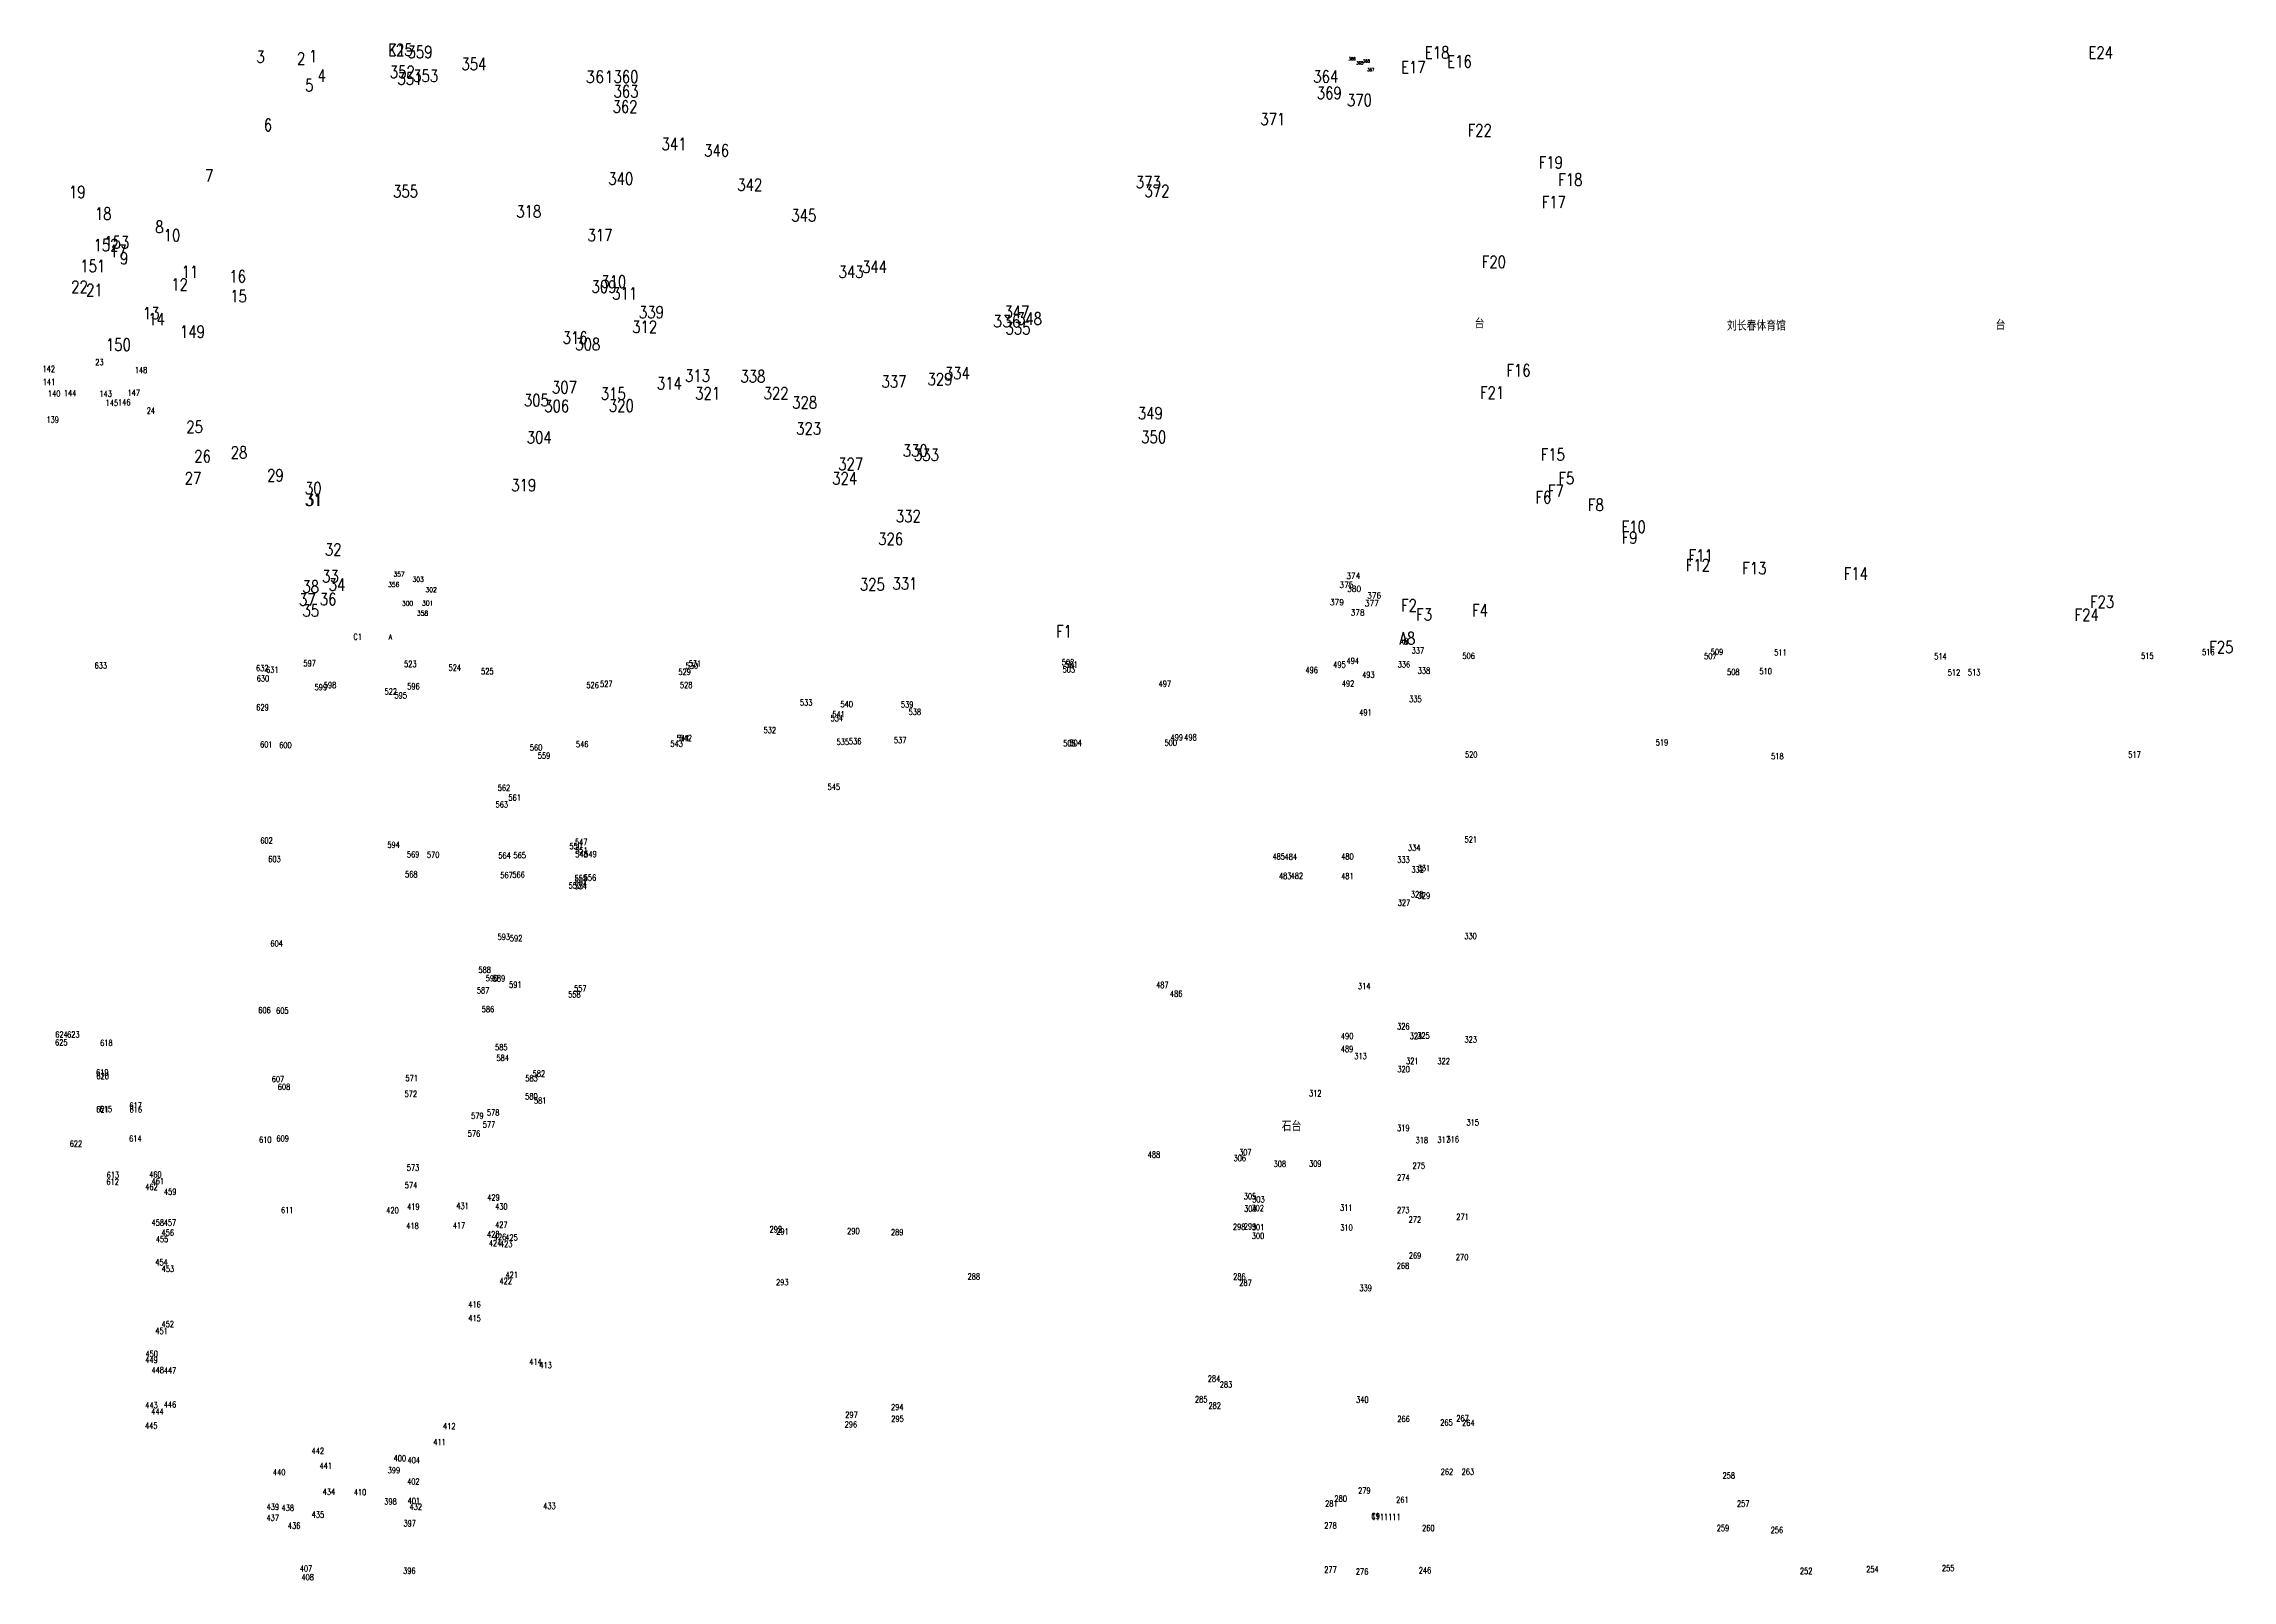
# Model space of a CAD drawing. Extents: x -992 to 2561, y -723 to 1492.
# Drawn here: x 293.8 to 654.4, y -443.5 to -190.5 of the extents above; entities that cross this region are included whole.
import ezdxf
from ezdxf.enums import TextEntityAlignment as Align

# ---------------------------------------------------------------- set-up
doc = ezdxf.new("R2010")
doc.units = 0
doc.header["$LTSCALE"] = 0.5
doc.linetypes.add('X6', pattern=[2, 1, -1])
for name, color, linetype in [('DLDW', 11, 'CONTINUOUS'), ('DLSS', 4, 'CONTINUOUS'), ('JMD', 6, 'CONTINUOUS'), ('ZDH', 1, 'CONTINUOUS'), ('ZJ', 7, 'CONTINUOUS')]:
    doc.layers.add(name, color=color, linetype=linetype)
doc.styles.add('HZ', font='rs.shx', dxfattribs={"width": 0.8, "bigfont": 'hztxt.shx'})

msp = doc.modelspace()

# ---------------------------------------------------------------- texts
at = {"layer": 'DLDW', "linetype": 'Continuous', "style": 'HZ', "width": 0.8}
for p in [(530.38, -236.42, 2.6), (616.23, -236.67, 2.6)]:
    msp.add_text('台', height=1.5, dxfattribs=at).set_placement(p, align=Align.MIDDLE)
at = {"layer": 'DLSS', "linetype": 'X6', "style": 'HZ', "width": 0.8}
msp.add_text('4', height=2, dxfattribs=at).set_placement((338.91, -196.71, 2.6))
at = {"layer": 'JMD', "linetype": 'Continuous', "style": 'HZ', "width": 0.8}
msp.add_text('F25', height=2, dxfattribs=at).set_placement((650.63, -290.85, 2.6))
msp.add_text('石台', height=1.5, dxfattribs=at).set_placement((499.41, -368.64, 3.12), align=Align.MIDDLE)
at = {"layer": 'ZDH', "linetype": 'Continuous', "style": 'HZ'}
for s, height, width, p in [('E25', 2, 0.8, (350.53, -192.47, 2.6)), ('K1', 2, 0.8, (350.55, -192.47, 2.6)), ('K1-', 2, 0.8, (350.55, -192.47, 2.6)), ('K1', 2, 0.8, (350.55, -192.47, 2.6)), ('K1-', 2, 0.8, (350.55, -192.47, 2.6)), ('K1', 2, 0.8, (350.55, -192.47, 2.6)), ('K1', 2, 0.8, (350.55, -192.47, 2.6)), ('359', 2, 0.8, (353.75, -192.82, 2.6)), ('E18', 2, 0.8, (521.37, -192.91, 2.6)), ('E24', 2, 0.8, (630.71, -192.91, 2.6)), ('3', 2, 0.8, (328.84, -193.61, 2.6)), ('3', 2, 0.8, (328.84, -193.61, 2.6)), ('3', 2, 0.8, (328.84, -193.61, 2.6)), ('2', 2, 0.8, (335.52, -193.89, 2.6)), ('2', 2, 0.8, (335.52, -193.89, 2.6)), ('2', 2, 0.8, (335.52, -193.89, 2.6)), ('1', 2, 0.8, (337.48, -193.52, 2.6)), ('1', 2, 0.8, (337.48, -193.52, 2.6)), ('1', 2, 0.8, (337.48, -193.52, 2.6)), ('4', 2, 0.8, (338.91, -196.71, 2.6)), ('4', 2, 0.8, (338.91, -196.71, 2.6)), ('352', 2, 0.8, (350.82, -196.11, 2.6)), ('354', 2, 0.8, (362.62, -194.8, 2.6)), ('366', 0.5, 0.9, (508.8, -193.19, 2.6)), ('365', 0.5, 0.9, (510.08, -193.87, 2.6)), ('368', 0.5, 0.9, (511.14, -193.56, 2.6)), ('367', 0.5, 0.9, (511.87, -194.98, 2.6)), ('E17', 2, 0.8, (517.46, -195.33, 2.6)), ('E16', 2, 0.8, (525.05, -194.37, 2.6)), ('5', 2, 0.8, (336.86, -198.3, 2.6)), ('5', 2, 0.8, (336.86, -198.3, 2.6)), ('5', 2, 0.8, (336.86, -198.3, 2.6)), ('351', 2, 0.8, (352.07, -197.2, 2.6)), ('353', 2, 0.8, (354.68, -196.75, 2.6)), ('361', 2, 0.9, (383.09, -196.9, 2.6)), ('360', 2, 0.8, (387.68, -196.89, 2.6)), ('363', 2, 0.8, (387.69, -199.3, 2.6)), ('364', 2, 0.8, (502.99, -196.86, 2.6)), ('369', 2, 0.8, (503.56, -199.58, 2.6)), ('362', 2, 0.8, (387.53, -201.83, 2.6)), ('371', 2, 0.8, (494.26, -203.88, 2.6)), ('370', 2, 0.8, (508.53, -200.75, 2.6)), ('6', 2, 0.8, (330.05, -204.84, 2.6)), ('6', 2, 0.8, (330.05, -204.84, 2.6)), ('6', 2, 0.8, (330.05, -204.84, 2.6)), ('F22', 2, 0.8, (528.43, -205.71, 2.6)), ('341', 2, 0.8, (395.6, -207.98, 2.6)), ('346', 2, 0.8, (402.61, -209.04, 2.6)), ('F19', 2, 0.8, (540.15, -211.02, 2.6)), ('7', 2, 0.8, (320.37, -213.19, 2.6)), ('7', 2, 0.8, (320.37, -213.19, 2.6)), ('7', 2, 0.8, (320.37, -213.19, 2.6)), ('340', 2, 0.8, (386.82, -213.69, 2.6)), ('342', 2, 0.8, (408.08, -214.69, 2.6)), ('373', 2, 0.8, (473.74, -214.25, 2.6)), ('F18', 2, 0.8, (543.36, -213.84, 2.6)), ('19', 2, 0.8, (297.95, -215.89, 2.6)), ('19', 2, 0.8, (297.95, -215.89, 2.6)), ('19', 2, 0.8, (297.95, -215.89, 2.6)), ('355', 2, 0.8, (351.35, -215.76, 2.6)), ('372', 2, 0.8, (475.17, -215.71, 2.6)), ('F17', 2, 0.8, (540.63, -217.56, 2.6)), ('18', 2, 0.8, (302.22, -219.45, 2.6)), ('18', 2, 0.8, (302.22, -219.45, 2.6)), ('18', 2, 0.8, (302.22, -219.45, 2.6)), ('8', 2, 0.8, (312.18, -221.63, 2.6)), ('8', 2, 0.8, (312.18, -221.63, 2.6)), ('8', 2, 0.8, (312.18, -221.63, 2.6)), ('318', 2, 0.8, (371.66, -219.08, 2.6)), ('345', 2, 0.8, (416.98, -219.73, 2.6)), ('152', 2, 0.8, (302.01, -224.63, 2.6)), ('152', 2, 0.8, (302.01, -224.63, 2.6)), ('152', 2, 0.8, (302.01, -224.63, 2.6)), ('153', 2, 0.8, (303.77, -224.18, 2.6)), ('153', 2, 0.8, (303.77, -224.18, 2.6)), ('153', 2, 0.8, (303.77, -224.18, 2.6)), ('10', 2, 0.8, (313.56, -223, 2.6)), ('10', 2, 0.8, (313.56, -223, 2.6)), ('10', 2, 0.8, (313.56, -223, 2.6)), ('317', 2, 0.8, (383.39, -223, 2.6)), ('151', 2, 0.8, (299.82, -228.07, 2.6)), ('151', 2, 0.8, (299.82, -228.07, 2.6)), ('151', 2, 0.8, (299.82, -228.07, 2.6)), ('17', 2, 0.8, (304.67, -225.59, 2.6)), ('17', 2, 0.8, (304.67, -225.59, 2.6)), ('17', 2, 0.8, (304.67, -225.59, 2.6)), ('9', 2, 0.8, (306.34, -226.79, 2.6)), ('9', 2, 0.8, (306.34, -226.79, 2.6)), ('9', 2, 0.8, (306.34, -226.79, 2.6)), ('11', 2, 0.8, (316.5, -229.03, 2.6)), ('11', 2, 0.8, (316.5, -229.03, 2.6)), ('11', 2, 0.8, (316.5, -229.03, 2.6)), ('343', 2, 0.8, (424.77, -229.04, 2.6)), ('344', 2, 0.8, (428.64, -228.21, 2.6)), ('F20', 2, 0.8, (530.76, -227.39, 2.6)), ('22', 2, 0.8, (298.31, -231.51, 2.6)), ('22', 2, 0.8, (298.31, -231.51, 2.6)), ('22', 2, 0.8, (298.31, -231.51, 2.6)), ('21', 2, 0.8, (300.77, -232.03, 2.6)), ('21', 2, 0.8, (300.77, -232.03, 2.6)), ('21', 2, 0.8, (300.77, -232.03, 2.6)), ('12', 2, 0.8, (314.81, -231.12, 2.6)), ('12', 2, 0.8, (314.81, -231.12, 2.6)), ('12', 2, 0.8, (314.81, -231.12, 2.6)), ('16', 2, 0.8, (324.38, -229.78, 2.6)), ('16', 2, 0.8, (324.38, -229.78, 2.6)), ('16', 2, 0.8, (324.38, -229.78, 2.6)), ('309', 2, 0.8, (384.05, -231.48, 2.6)), ('310', 2, 0.8, (385.66, -230.64, 2.6)), ('311', 2, 0.8, (387.47, -232.59, 2.6)), ('13', 2, 0.8, (310.12, -235.85, 2.6)), ('13', 2, 0.8, (310.12, -235.85, 2.6)), ('13', 2, 0.8, (310.12, -235.85, 2.6)), ('15', 2, 0.8, (324.53, -233.05, 2.6)), ('15', 2, 0.8, (324.53, -233.05, 2.6)), ('15', 2, 0.8, (324.53, -233.05, 2.6)), ('339', 2, 0.8, (391.88, -235.68, 2.6)), ('347', 2, 0.8, (452.08, -235.65, 2.6)), ('14', 2, 0.8, (311.02, -236.83, 2.6)), ('14', 2, 0.8, (311.02, -236.83, 2.6)), ('14', 2, 0.8, (311.02, -236.83, 2.6)), ('149', 2, 0.8, (316.24, -238.89, 2.6)), ('149', 2, 0.8, (316.24, -238.89, 2.6)), ('149', 2, 0.8, (316.24, -238.89, 2.6)), ('316', 2, 0.8, (379.3, -239.88, 2.6)), ('312', 2, 0.8, (390.75, -238.1, 2.6)), ('336', 2, 0.9, (450.18, -237.15, 2.6)), ('335', 2, 0.8, (452.28, -238.33, 2.6)), ('348', 2, 0.8, (454.16, -236.74, 2.6)), ('150', 2, 0.8, (304.04, -241.03, 2.6)), ('150', 2, 0.8, (304.04, -241.03, 2.6)), ('150', 2, 0.8, (304.04, -241.03, 2.6)), ('308', 2, 0.8, (381.39, -240.95, 2.6)), ('142', 1, 0.8, (293.6, -244.53, 2.6)), ('23', 1, 0.8, (302.28, -243.42, 2.6)), ('148', 1, 0.8, (308.8, -244.71, 2.6)), ('313', 2, 0.8, (399.47, -246.14, 2.6)), ('338', 2, 0.8, (408.59, -246.24, 2.6)), ('337', 2, 0.8, (431.84, -247.1, 2.6)), ('329', 2, 0.8, (439.41, -246.71, 2.6)), ('334', 2, 0.8, (442.28, -245.73, 2.6)), ('F16', 2, 0.8, (534.82, -245.26, 2.6)), ('141', 1, 0.8, (293.63, -246.67, 2.6)), ('140', 1, 0.8, (294.48, -248.58, 2.6)), ('144', 1, 0.8, (297.11, -248.51, 2.6)), ('143', 1, 0.8, (302.97, -248.61, 2.6)), ('147', 1, 0.8, (307.6, -248.47, 2.6)), ('305', 2, 0.8, (372.92, -250.18, 2.6)), ('307', 2, 0.8, (377.54, -248.05, 2.6)), ('315', 2, 0.8, (385.58, -249.1, 2.6)), ('314', 2, 0.8, (394.83, -247.39, 2.6)), ('321', 2, 0.8, (401.14, -249.04, 2.6)), ('322', 2, 0.8, (412.42, -249.02, 2.6)), ('328', 2, 0.8, (417.12, -250.54, 2.6)), ('F21', 2, 0.8, (530.47, -248.92, 2.6)), ('139', 1, 0.8, (294.24, -252.88, 2.6)), ('145', 1, 0.8, (304, -250.1, 2.6)), ('146', 1, 0.8, (306.04, -250.02, 2.6)), ('24', 1, 0.8, (310.77, -251.4, 2.6)), ('306', 2, 0.8, (376.27, -251.14, 2.6)), ('320', 2, 0.8, (386.92, -251.06, 2.6)), ('349', 2, 0.8, (474.07, -252.32, 2.6)), ('25', 2, 0.8, (317.29, -254.56, 2.6)), ('25', 2, 0.8, (317.29, -254.56, 2.6)), ('304', 2, 0.8, (373.38, -256.3, 2.6)), ('323', 2, 0.8, (417.77, -254.84, 2.6)), ('350', 2, 0.8, (474.63, -256.23, 2.6)), ('26', 2, 0.8, (318.6, -259.4, 2.6)), ('26', 2, 0.8, (318.6, -259.4, 2.6)), ('26', 2, 0.8, (318.6, -259.4, 2.6)), ('28', 2, 0.8, (324.6, -258.78, 2.6)), ('28', 2, 0.8, (324.6, -258.78, 2.6)), ('28', 2, 0.8, (324.6, -258.78, 2.6)), ('327', 2, 0.8, (424.7, -260.68, 2.6)), ('330', 2, 0.8, (435.33, -258.47, 2.6)), ('333', 2, 0.8, (437.19, -259.18, 2.6)), ('F15', 2, 0.8, (540.48, -259.12, 2.6)), ('27', 2, 0.8, (317.02, -263.02, 2.6)), ('27', 2, 0.8, (317.02, -263.02, 2.6)), ('27', 2, 0.8, (317.02, -263.02, 2.6)), ('29', 2, 0.8, (330.6, -262.55, 2.6)), ('29', 2, 0.8, (330.6, -262.55, 2.6)), ('29', 2, 0.8, (330.6, -262.55, 2.6)), ('30', 2, 0.8, (336.84, -264.67, 2.6)), ('30', 2, 0.8, (336.84, -264.67, 2.6)), ('30', 2, 0.8, (336.84, -264.67, 2.6)), ('319', 2, 0.8, (370.84, -264.18, 2.6)), ('324', 2, 0.8, (423.72, -263.05, 2.6)), ('F7', 2, 0.8, (541.65, -265.11, 2.6)), ('F5', 2, 0.8, (543.39, -263.01, 2.6)), ('31', 2, 0.8, (336.83, -266.59, 2.6)), ('31', 2, 0.8, (336.97, -266.57, 2.6)), ('31', 2, 0.8, (336.97, -266.57, 2.6)), ('F6', 2, 0.8, (539.6, -266.16, 2.6)), ('F8', 2, 0.8, (548.25, -267.42, 2.6)), ('332', 2, 0.8, (434.21, -269.26, 2.6)), ('F10', 2, 0.8, (553.79, -271.03, 2.6)), ('32', 2, 0.8, (340.13, -274.77, 2.6)), ('32', 2, 0.8, (340.13, -274.77, 2.6)), ('32', 2, 0.8, (340.13, -274.77, 2.6)), ('326', 2, 0.8, (431.3, -273.02, 2.6)), ('F9', 2, 0.8, (553.81, -272.79, 2.6)), ('F11', 2, 0.8, (564.83, -275.75, 2.6)), ('33', 2, 0.8, (339.66, -279.18, 2.6)), ('33', 2, 0.8, (339.66, -279.18, 2.6)), ('33', 2, 0.8, (339.66, -279.18, 2.6)), ('357', 0.8, 0.9, (351.42, -278.22, 2.6)), ('374', 1, 0.9, (508.43, -278.62, 2.6)), ('F12', 2, 0.8, (564.37, -277.34, 2.6)), ('F13', 2, 0.8, (573.68, -277.85, 2.6)), ('F14', 2, 0.8, (590.4, -278.74, 2.6)), ('37', 2, 0.8, (335.85, -283.02, 2.6)), ('37', 2, 0.8, (335.85, -283.02, 2.6)), ('37', 2, 0.8, (335.85, -283.02, 2.6)), ('38', 2, 0.8, (336.42, -280.89, 2.6)), ('38', 2, 0.8, (336.42, -280.89, 2.6)), ('38', 2, 0.8, (336.42, -280.89, 2.6)), ('36', 2, 0.8, (339.28, -282.95, 2.6)), ('36', 2, 0.8, (339.28, -282.95, 2.6)), ('36', 2, 0.8, (339.28, -282.95, 2.6)), ('34', 2, 0.8, (340.74, -280.56, 2.6)), ('34', 2, 0.8, (340.74, -280.56, 2.6)), ('34', 2, 0.8, (340.74, -280.56, 2.6)), ('356', 0.8, 0.9, (350.55, -279.93, 2.6)), ('303', 0.8, 0.9, (354.57, -279.08, 2.6)), ('302', 0.8, 0.9, (356.71, -280.8, 2.6)), ('325', 2, 0.8, (428.28, -280.51, 2.6)), ('331', 2, 0.8, (433.63, -280.37, 2.6)), ('375', 1, 0.9, (507.28, -280.09, 2.6)), ('380', 1, 0.9, (508.56, -280.74, 2.6)), ('376', 1, 0.9, (511.85, -281.83, 2.6)), ('35', 2, 0.8, (336.41, -284.82, 2.6)), ('35', 2, 0.8, (336.41, -284.82, 2.6)), ('35', 2, 0.8, (336.41, -284.82, 2.6)), ('300', 0.8, 0.9, (352.82, -283.05, 2.6)), ('358', 0.8, 0.9, (355.29, -284.66, 2.6)), ('301', 0.8, 0.9, (356.14, -283, 2.6)), ('379', 1, 0.9, (505.73, -282.95, 2.6)), ('378', 1, 0.9, (509.14, -284.64, 2.6)), ('377', 1, 0.9, (511.46, -283.12, 2.6)), ('F2', 2, 0.8, (517.46, -283.96, 2.6)), ('F3', 2, 0.8, (519.94, -285.46, 2.6)), ('F4', 2, 0.8, (529.17, -284.78, 2.6)), ('F24', 2, 0.8, (628.44, -285.53, 2.6)), ('F23', 2, 0.8, (630.98, -283.37, 2.6)), ('C1', 1, 0.8, (344.82, -288.63, 0.3)), ('C1', 1, 0.8, (344.82, -288.63, 0.3)), ('A', 0.8, 0.9, (350.63, -288.59, 2.6)), ('F1', 2, 0.8, (460.61, -288.25, 2.6)), ('A8', 1, 0.9, (517.18, -289.39, 2.6)), ('A8', 2, 0.8, (517.18, -289.39, 2.6)), ('597', 1, 0.8, (336.59, -293, 0.11)), ('597', 1, 0.8, (336.59, -293, 0.11)), ('531', 1, 0.8, (400.07, -293.02, 0.61)), ('531', 1, 0.8, (400.07, -293.02, 0.61)), ('502', 1, 0.8, (461.55, -292.81, 0.06)), ('502', 1, 0.8, (461.55, -292.81, 0.06)), ('494', 1, 0.8, (508.47, -292.6, 0.22)), ('494', 1, 0.8, (508.47, -292.6, 0.22)), ('337', 1, 0.8, (519.19, -290.9, 3.09)), ('506', 1, 0.8, (527.56, -291.78, 0.33)), ('506', 1, 0.8, (527.56, -291.78, 0.33)), ('507', 1, 0.8, (567.39, -291.82, 0.37)), ('507', 1, 0.8, (567.39, -291.82, 0.37)), ('509', 1, 0.8, (568.49, -291.13, 0.35)), ('509', 1, 0.8, (568.49, -291.13, 0.35)), ('511', 1, 0.8, (578.93, -291.21, 0.34)), ('511', 1, 0.8, (578.93, -291.21, 0.34)), ('514', 1, 0.8, (605.3, -291.86, 0.46)), ('514', 1, 0.8, (605.3, -291.86, 0.46)), ('515', 1, 0.8, (639.38, -291.78, 0.56)), ('515', 1, 0.8, (639.38, -291.78, 0.56)), ('516', 1, 0.8, (649.44, -291.16, 0.49)), ('516', 1, 0.8, (649.44, -291.16, 0.49)), ('633', 1, 0.8, (302.17, -293.37, 0.2)), ('633', 1, 0.8, (302.17, -293.37, 0.2)), ('632', 1, 0.8, (328.77, -293.79, 0.19)), ('632', 1, 0.8, (328.77, -293.79, 0.19)), ('630', 1, 0.8, (328.89, -295.5, 0.16)), ('630', 1, 0.8, (328.89, -295.5, 0.16)), ('631', 1, 0.8, (330.43, -294.08, 0.13)), ('631', 1, 0.8, (330.43, -294.08, 0.13)), ('598', 1, 0.8, (339.95, -296.59, 0.11)), ('598', 1, 0.8, (339.95, -296.59, 0.11)), ('523', 1, 0.8, (353.17, -293.12, 0.11)), ('523', 1, 0.8, (353.17, -293.12, 0.11)), ('524', 1, 0.8, (360.51, -293.73, 0.22)), ('524', 1, 0.8, (360.51, -293.73, 0.22)), ('525', 1, 0.8, (365.86, -294.32, 0.11)), ('525', 1, 0.8, (365.86, -294.32, 0.11)), ('526', 1, 0.8, (383.21, -296.6, 0.27)), ('526', 1, 0.8, (383.21, -296.6, 0.27)), ('527', 1, 0.8, (385.47, -296.41, 0.27)), ('527', 1, 0.8, (385.47, -296.41, 0.27)), ('529', 1, 0.8, (398.38, -294.42, 0.22)), ('529', 1, 0.8, (398.38, -294.42, 0.22)), ('528', 1, 0.8, (398.62, -296.59, 0.32)), ('528', 1, 0.8, (398.62, -296.59, 0.32)), ('530', 1, 0.8, (399.56, -293.43, 0.46)), ('530', 1, 0.8, (399.56, -293.43, 0.46)), ('503', 1, 0.8, (461.67, -294.04, 0.06)), ('503', 1, 0.8, (461.67, -294.04, 0.06)), ('501', 1, 0.8, (462.13, -293.23, 0.16)), ('501', 1, 0.8, (462.13, -293.23, 0.16)), ('497', 1, 0.8, (477.5, -296.37, 0.25)), ('497', 1, 0.8, (477.5, -296.37, 0.25)), ('496', 1, 0.8, (501.69, -294.11, 0.18)), ('496', 1, 0.8, (501.69, -294.11, 0.18)), ('495', 1, 0.8, (506.27, -293.23, 0.32)), ('495', 1, 0.8, (506.27, -293.23, 0.32)), ('492', 1, 0.8, (507.67, -296.34, 0.35)), ('492', 1, 0.8, (507.67, -296.34, 0.35)), ('493', 1, 0.8, (511.02, -294.89, 0.22)), ('493', 1, 0.8, (511.02, -294.89, 0.22)), ('336', 1, 0.8, (516.89, -293.19, 3.01)), ('338', 1, 0.8, (520.19, -294.22, 3.09)), ('508', 1, 0.8, (571.16, -294.43, 1.13)), ('508', 1, 0.8, (571.16, -294.43, 1.13)), ('510', 1, 0.8, (576.5, -294.31, 1.18)), ('510', 1, 0.8, (576.5, -294.31, 1.18)), ('512', 1, 0.8, (607.54, -294.52, 0.61)), ('512', 1, 0.8, (607.54, -294.52, 0.61)), ('513', 1, 0.8, (610.85, -294.49, 0.7)), ('513', 1, 0.8, (610.85, -294.49, 0.7)), ('629', 1, 0.8, (328.82, -300.26, 0.15)), ('629', 1, 0.8, (328.82, -300.26, 0.15)), ('599', 1, 0.8, (338.43, -296.95, 0.11)), ('599', 1, 0.8, (338.43, -296.95, 0.11)), ('522', 1, 0.8, (349.95, -297.66, 0.09)), ('522', 1, 0.8, (349.95, -297.66, 0.09)), ('595', 1, 0.8, (351.59, -298.29, 0.03)), ('595', 1, 0.8, (351.59, -298.29, 0.03)), ('596', 1, 0.8, (353.7, -296.8, 0.16)), ('596', 1, 0.8, (353.7, -296.8, 0.16)), ('533', 1, 0.8, (418.39, -299.47, 0.7)), ('533', 1, 0.8, (418.39, -299.47, 0.7)), ('540', 1, 0.8, (425.08, -299.74, 0.5)), ('540', 1, 0.8, (425.08, -299.74, 0.5)), ('539', 1, 0.8, (435.04, -299.79, 0.52)), ('539', 1, 0.8, (435.04, -299.79, 0.52)), ('335', 1, 0.8, (518.78, -298.89, 3.06)), ('534', 1, 0.8, (423.45, -302.06, 1.02)), ('534', 1, 0.8, (423.45, -302.06, 1.02)), ('541', 1, 0.8, (423.73, -301.4, 0.58)), ('541', 1, 0.8, (423.73, -301.4, 0.58)), ('538', 1, 0.8, (436.3, -301.01, 0.59)), ('538', 1, 0.8, (436.3, -301.01, 0.59)), ('491', 1, 0.8, (510.56, -301.09, 0.27)), ('491', 1, 0.8, (510.56, -301.09, 0.27)), ('601', 1, 0.8, (329.44, -306.37, 0.21)), ('601', 1, 0.8, (329.44, -306.37, 0.21)), ('600', 1, 0.8, (332.59, -306.48, 0.18)), ('600', 1, 0.8, (332.59, -306.48, 0.18)), ('560', 1, 0.8, (373.89, -306.88, 0.34)), ('560', 1, 0.8, (373.89, -306.88, 0.34)), ('546', 1, 0.8, (381.49, -306.34, 2.53)), ('546', 1, 0.8, (381.49, -306.34, 2.53)), ('543', 1, 0.8, (397.06, -306.26, 0.51)), ('543', 1, 0.8, (397.06, -306.26, 0.51)), ('544', 1, 0.8, (398.07, -305.35, -0.74)), ('544', 1, 0.8, (398.07, -305.35, -0.74)), ('542', 1, 0.8, (398.54, -305.32, -0.76)), ('542', 1, 0.8, (398.54, -305.32, -0.76)), ('532', 1, 0.8, (412.41, -304.01, 0.85)), ('532', 1, 0.8, (412.41, -304.01, 0.85)), ('535', 1, 0.8, (424.43, -305.95, 1.16)), ('535', 1, 0.8, (424.43, -305.95, 1.16)), ('536', 1, 0.8, (426.47, -305.85, 1.69)), ('536', 1, 0.8, (426.47, -305.85, 1.69)), ('537', 1, 0.8, (433.89, -305.65, 1.7)), ('537', 1, 0.8, (433.89, -305.65, 1.7)), ('505', 1, 0.8, (461.78, -306.18, 0.3)), ('505', 1, 0.8, (461.78, -306.18, 0.3)), ('504', 1, 0.8, (462.79, -306.13, 0.29)), ('504', 1, 0.8, (462.79, -306.13, 0.29)), ('500', 1, 0.8, (478.47, -306.1, 0.33)), ('500', 1, 0.8, (478.47, -306.1, 0.33)), ('499', 1, 0.8, (479.46, -305.21, 0.27)), ('499', 1, 0.8, (479.46, -305.21, 0.27)), ('498', 1, 0.8, (481.72, -305.2, 0.27)), ('498', 1, 0.8, (481.72, -305.2, 0.27)), ('519', 1, 0.8, (559.41, -306.05, -0.3)), ('519', 1, 0.8, (559.41, -306.05, -0.3)), ('559', 1, 0.8, (375.21, -308.21, 0.34)), ('559', 1, 0.8, (375.21, -308.21, 0.34)), ('520', 1, 0.8, (527.98, -308.04, 0.4)), ('520', 1, 0.8, (527.98, -308.04, 0.4)), ('518', 1, 0.8, (578.43, -308.31, 0.56)), ('518', 1, 0.8, (578.43, -308.31, 0.56)), ('517', 1, 0.8, (637.27, -308.06, 1.94)), ('517', 1, 0.8, (637.27, -308.06, 1.94)), ('562', 1, 0.8, (368.6, -313.51, 0.27)), ('562', 1, 0.8, (368.6, -313.51, 0.27)), ('545', 1, 0.8, (422.95, -313.36, 1.18)), ('545', 1, 0.8, (422.95, -313.36, 1.18)), ('563', 1, 0.8, (368.25, -316.26, -0.96)), ('563', 1, 0.8, (368.25, -316.26, -0.96)), ('561', 1, 0.8, (370.37, -315.13, 0.29)), ('561', 1, 0.8, (370.37, -315.13, 0.29)), ('602', 1, 0.8, (329.48, -322.2, 0.28)), ('602', 1, 0.8, (329.48, -322.2, 0.28)), ('603', 1, 0.8, (330.79, -325.25, 0.19)), ('603', 1, 0.8, (330.79, -325.25, 0.19)), ('594', 1, 0.8, (350.42, -322.92, 0.17)), ('594', 1, 0.8, (350.42, -322.92, 0.17)), ('569', 1, 0.8, (353.63, -324.49, 0.19)), ('569', 1, 0.8, (353.63, -324.49, 0.19)), ('570', 1, 0.8, (356.93, -324.54, 0.25)), ('570', 1, 0.8, (356.93, -324.54, 0.25)), ('564', 1, 0.8, (368.7, -324.67, 0.35)), ('564', 1, 0.8, (368.7, -324.67, 0.35)), ('565', 1, 0.8, (371.2, -324.61, 0.22)), ('565', 1, 0.8, (371.2, -324.61, 0.22)), ('550', 1, 0.8, (380.41, -323.13, 0.59)), ('550', 1, 0.8, (380.41, -323.13, 0.59)), ('547', 1, 0.8, (381.33, -322.44, 0.63)), ('547', 1, 0.8, (381.33, -322.44, 0.63)), ('551', 1, 0.8, (381.36, -323.82, 0.94)), ('551', 1, 0.8, (381.36, -323.82, 0.94)), ('548', 1, 0.8, (381.37, -324.46, 0.99)), ('548', 1, 0.8, (381.37, -324.46, 0.99)), ('549', 1, 0.8, (382.87, -324.44, 1.01)), ('549', 1, 0.8, (382.87, -324.44, 1.01)), ('485', 1, 0.8, (496.25, -324.83, 0.27)), ('485', 1, 0.8, (496.25, -324.83, 0.27)), ('484', 1, 0.8, (498.26, -324.87, 0.27)), ('484', 1, 0.8, (498.26, -324.87, 0.27)), ('480', 1, 0.8, (507.58, -324.83, 0.22)), ('480', 1, 0.8, (507.58, -324.83, 0.22)), ('333', 1, 0.8, (516.81, -325.35, 2.93)), ('334', 1, 0.8, (518.59, -323.38, 2.9)), ('521', 1, 0.8, (527.92, -322.02, -0.18)), ('521', 1, 0.8, (527.92, -322.02, -0.18)), ('568', 1, 0.8, (353.33, -327.76, 0.16)), ('568', 1, 0.8, (353.33, -327.76, 0.16)), ('567', 1, 0.8, (369.03, -327.9, 0.31)), ('567', 1, 0.8, (369.03, -327.9, 0.31)), ('566', 1, 0.8, (371.01, -327.83, 0.34)), ('566', 1, 0.8, (371.01, -327.83, 0.34)), ('552', 1, 0.8, (381.26, -329, 1.4)), ('552', 1, 0.8, (381.26, -329, 1.4)), ('555', 1, 0.8, (381.27, -328.41, 1.53)), ('555', 1, 0.8, (381.27, -328.41, 1.53)), ('556', 1, 0.8, (382.77, -328.31, 1.52)), ('556', 1, 0.8, (382.77, -328.31, 1.52)), ('483', 1, 0.8, (497.33, -328.04, 0.27)), ('483', 1, 0.8, (497.33, -328.04, 0.27)), ('482', 1, 0.8, (499.25, -328.02, 0.28)), ('482', 1, 0.8, (499.25, -328.02, 0.28)), ('481', 1, 0.8, (507.58, -328.06, 0.23)), ('481', 1, 0.8, (507.58, -328.06, 0.23)), ('332', 1, 0.8, (519.16, -326.98, 3.03)), ('331', 1, 0.8, (520.19, -326.74, 2.96)), ('553', 1, 0.8, (380.29, -329.61, -0.72)), ('553', 1, 0.8, (380.29, -329.61, -0.72)), ('554', 1, 0.8, (381.26, -329.69, 1.12)), ('554', 1, 0.8, (381.26, -329.69, 1.12)), ('327', 1, 0.8, (516.9, -332.44, 3)), ('328', 1, 0.8, (519.06, -331.06, 3.02)), ('329', 1, 0.8, (520.19, -331.28, 2.88)), ('604', 1, 0.8, (331.14, -339.17, 0.24)), ('604', 1, 0.8, (331.14, -339.17, 0.24)), ('593', 1, 0.8, (368.57, -338.07, 0.33)), ('593', 1, 0.8, (368.57, -338.07, 0.33)), ('592', 1, 0.8, (370.6, -338.3, 0.34)), ('592', 1, 0.8, (370.6, -338.3, 0.34)), ('330', 1, 0.8, (527.87, -337.93, 4.28)), ('588', 1, 0.8, (365.42, -343.49, 0.32)), ('588', 1, 0.8, (365.42, -343.49, 0.32)), ('587', 1, 0.8, (365.16, -346.88, -0.72)), ('587', 1, 0.8, (365.16, -346.88, -0.72)), ('590', 1, 0.8, (366.62, -344.88, 0.37)), ('590', 1, 0.8, (366.62, -344.88, 0.37)), ('589', 1, 0.8, (367.78, -344.89, 0.46)), ('589', 1, 0.8, (367.78, -344.89, 0.46)), ('591', 1, 0.8, (370.47, -345.94, 0.34)), ('591', 1, 0.8, (370.47, -345.94, 0.34)), ('557', 1, 0.8, (381.18, -346.55, 0.6)), ('557', 1, 0.8, (381.18, -346.55, 0.6)), ('487', 1, 0.8, (477.08, -345.99, 0.3)), ('314', 1, 0.8, (510.35, -346.18, 3.13)), ('606', 1, 0.8, (329.14, -350.14, 0.35)), ('606', 1, 0.8, (329.14, -350.14, 0.35)), ('605', 1, 0.8, (332.07, -350.21, 0.34)), ('605', 1, 0.8, (332.07, -350.21, 0.34)), ('586', 1, 0.8, (365.97, -349.98, -0.92)), ('586', 1, 0.8, (365.97, -349.98, -0.92)), ('558', 1, 0.8, (380.21, -347.55, -0.73)), ('558', 1, 0.8, (380.21, -347.55, -0.73)), ('486', 1, 0.8, (479.36, -347.43, 0.3)), ('486', 1, 0.8, (479.36, -347.43, 0.3)), ('624', 1, 0.8, (295.7, -354.15, 0.58)), ('624', 1, 0.8, (295.7, -354.15, 0.58)), ('623', 1, 0.8, (297.65, -354.15, 0.56)), ('623', 1, 0.8, (297.65, -354.15, 0.56)), ('326', 1, 0.8, (516.79, -352.8, 2.99)), ('324', 1, 0.8, (518.88, -354.39, 3.3)), ('325', 1, 0.8, (520.1, -354.33, 3.4)), ('625', 1, 0.8, (295.66, -355.46, 0.6)), ('625', 1, 0.8, (295.66, -355.46, 0.6)), ('618', 1, 0.8, (303.09, -355.53, 0.56)), ('618', 1, 0.8, (303.09, -355.53, 0.56)), ('585', 1, 0.8, (368.17, -356.23, -0.86)), ('585', 1, 0.8, (368.17, -356.23, -0.86)), ('584', 1, 0.8, (368.4, -357.99, 0.39)), ('584', 1, 0.8, (368.4, -357.99, 0.39)), ('490', 1, 0.8, (507.53, -354.4, 0.25)), ('490', 1, 0.8, (507.53, -354.4, 0.25)), ('489', 1, 0.8, (507.52, -356.54, 0.26)), ('489', 1, 0.8, (507.52, -356.54, 0.26)), ('313', 1, 0.8, (509.74, -357.7, 2.9)), ('323', 1, 0.8, (527.9, -354.97, 4.79)), ('619', 1, 0.8, (302.42, -360.39, 0.56)), ('619', 1, 0.8, (302.42, -360.39, 0.56)), ('620', 1, 0.8, (302.48, -361.01, 0.55)), ('620', 1, 0.8, (302.48, -361.01, 0.55)), ('607', 1, 0.8, (331.36, -361.49, 0.38)), ('607', 1, 0.8, (331.36, -361.49, 0.38)), ('571', 1, 0.8, (353.39, -361.33, 0.2)), ('571', 1, 0.8, (353.39, -361.33, 0.2)), ('583', 1, 0.8, (373.15, -361.36, 1.01)), ('583', 1, 0.8, (373.15, -361.36, 1.01)), ('582', 1, 0.8, (374.36, -360.6, 1.02)), ('582', 1, 0.8, (374.36, -360.6, 1.02)), ('320', 1, 0.8, (516.84, -359.87, 3.13)), ('321', 1, 0.8, (518.27, -358.51, 3.15)), ('322', 1, 0.8, (523.44, -358.54, 3.3)), ('608', 1, 0.8, (332.36, -362.77, 0.36)), ('608', 1, 0.8, (332.36, -362.77, 0.36)), ('572', 1, 0.8, (353.26, -363.94, 0.28)), ('572', 1, 0.8, (353.26, -363.94, 0.28)), ('580', 1, 0.8, (373.12, -364.34, 0.48)), ('580', 1, 0.8, (373.12, -364.34, 0.48)), ('581', 1, 0.8, (374.58, -365.03, 0.5)), ('581', 1, 0.8, (374.58, -365.03, 0.5)), ('312', 1, 0.8, (502.28, -363.84, 3.08)), ('621', 1, 0.8, (302.45, -366.48, 0.56)), ('621', 1, 0.8, (302.45, -366.48, 0.56)), ('615', 1, 0.8, (303, -366.43, 0.55)), ('615', 1, 0.8, (303, -366.43, 0.55)), ('617', 1, 0.8, (307.91, -365.86, 0.55)), ('617', 1, 0.8, (307.91, -365.86, 0.55)), ('616', 1, 0.8, (307.93, -366.5, 0.54)), ('616', 1, 0.8, (307.93, -366.5, 0.54)), ('579', 1, 0.8, (364.22, -367.54, 0.46)), ('579', 1, 0.8, (364.22, -367.54, 0.46)), ('578', 1, 0.8, (366.82, -367, 0.45)), ('578', 1, 0.8, (366.82, -367, 0.45)), ('315', 1, 0.8, (528.23, -368.62, 4.33)), ('622', 1, 0.8, (298.07, -372.14, 0.59)), ('622', 1, 0.8, (298.07, -372.14, 0.59)), ('614', 1, 0.8, (307.87, -371.29, 0.55)), ('614', 1, 0.8, (307.87, -371.29, 0.55)), ('610', 1, 0.8, (329.27, -371.48, 0.37)), ('610', 1, 0.8, (329.27, -371.48, 0.37)), ('609', 1, 0.8, (332.14, -371.28, 0.37)), ('609', 1, 0.8, (332.14, -371.28, 0.37)), ('576', 1, 0.8, (363.67, -370.47, 0.33)), ('576', 1, 0.8, (363.67, -370.47, 0.33)), ('577', 1, 0.8, (366.14, -368.99, -0.86)), ('577', 1, 0.8, (366.14, -368.99, -0.86)), ('319', 1, 0.8, (516.79, -369.55, 3.16)), ('318', 1, 0.8, (519.84, -371.55, 3.24)), ('317', 1, 0.8, (523.44, -371.48, 4.52)), ('316', 1, 0.8, (524.94, -371.41, 3.44)), ('488', 1, 0.8, (475.7, -373.94, 0.29)), ('306', 1, 0.8, (489.84, -374.51, 3.46)), ('307', 1, 0.8, (490.75, -373.54, 3.43)), ('308', 1, 0.8, (496.44, -375.46, 3.6)), ('309', 1, 0.8, (502.28, -375.41, 2.29)), ('275', 1, 0.8, (519.35, -375.76, 3.08)), ('612', 1, 0.8, (304.13, -378.41, 0.54)), ('612', 1, 0.8, (304.13, -378.41, 0.54)), ('613', 1, 0.8, (304.16, -377.29, 0.55)), ('613', 1, 0.8, (304.16, -377.29, 0.55)), ('462', 1, 0.8, (310.52, -379.26, 0.38)), ('460', 1, 0.8, (311.16, -377.21, 0.49)), ('461', 1, 0.8, (311.57, -378.3, 0.52)), ('574', 1, 0.8, (353.28, -378.97, 0.32)), ('574', 1, 0.8, (353.28, -378.97, 0.32)), ('573', 1, 0.8, (353.62, -376.08, 0.2)), ('573', 1, 0.8, (353.62, -376.08, 0.2)), ('274', 1, 0.8, (516.79, -377.69, 2.97)), ('459', 1, 0.8, (313.6, -380.04, 0.5)), ('611', 1, 0.8, (332.89, -383.07, 0.39)), ('611', 1, 0.8, (332.89, -383.07, 0.39)), ('420', 1, 0.8, (350.23, -383.1, 0.1)), ('419', 1, 0.8, (353.68, -382.51, 0.13)), ('431', 1, 0.8, (361.78, -382.39, 0.29)), ('429', 1, 0.8, (366.88, -380.99, 0.48)), ('430', 1, 0.8, (368.17, -382.49, 0.19)), ('305', 1, 0.8, (491.54, -380.79, 3.43)), ('304', 1, 0.8, (491.58, -382.83, 2.29)), ('302', 1, 0.8, (492.79, -382.74, 3)), ('303', 1, 0.8, (492.92, -381.31, 2.96)), ('311', 1, 0.8, (507.39, -382.67, 3.08)), ('273', 1, 0.8, (516.78, -383.06, 3)), ('458', 1, 0.8, (311.56, -385.13, 0.52)), ('456', 1, 0.8, (313.22, -386.79, 0.51)), ('457', 1, 0.8, (313.56, -385.14, 0.52)), ('418', 1, 0.8, (353.53, -385.67, 0.16)), ('417', 1, 0.8, (361.2, -385.59, 0.3)), ('427', 1, 0.8, (368.17, -385.48, 1.14)), ('292', 1, 0.8, (413.4, -386.24, 3.98)), ('291', 1, 0.8, (414.5, -386.6, 2.95)), ('290', 1, 0.8, (426.18, -386.52, 3.09)), ('289', 1, 0.8, (433.4, -386.71, 3.12)), ('298', 1, 0.8, (489.75, -385.82, 2.84)), ('299', 1, 0.8, (491.54, -385.76, 2.29)), ('301', 1, 0.8, (492.86, -385.89, 1.82)), ('310', 1, 0.8, (507.42, -385.94, 3.06)), ('272', 1, 0.8, (518.7, -384.63, 3.04)), ('271', 1, 0.8, (526.55, -384.18, 3.19)), ('455', 1, 0.8, (312.25, -387.85, 1.1)), ('428', 1, 0.8, (366.83, -387.06, 1.11)), ('424', 1, 0.8, (367.13, -388.53, 0.4)), ('426', 1, 0.8, (367.96, -387.49, 1.01)), ('423', 1, 0.8, (368.97, -388.65, 0.43)), ('425', 1, 0.8, (369.84, -387.59, 0.44)), ('300', 1, 0.8, (492.85, -387.32, 1.78)), ('454', 1, 0.8, (312.18, -391.67, 1.1)), ('453', 1, 0.8, (313.23, -392.75, 0.5)), ('421', 1, 0.8, (369.88, -393.73, 0.47)), ('288', 1, 0.8, (446.02, -394.02, 3.02)), ('286', 1, 0.8, (489.78, -394.04, 3.05)), ('268', 1, 0.8, (516.74, -392.24, 3.02)), ('269', 1, 0.8, (518.73, -390.56, 3.09)), ('270', 1, 0.8, (526.48, -390.81, 3.17)), ('422', 1, 0.8, (368.89, -394.75, 0.37)), ('293', 1, 0.8, (414.46, -394.95, 3.24)), ('287', 1, 0.8, (490.79, -395.06, 1.93)), ('339', 1, 0.8, (510.58, -395.9, 3.17)), ('416', 1, 0.8, (363.75, -398.61, 0.35)), ('415', 1, 0.8, (363.76, -400.89, 0.34)), ('451', 1, 0.8, (312.19, -402.98, 0.99)), ('452', 1, 0.8, (313.21, -401.84, 0.53)), ('449', 1, 0.8, (310.53, -407.75, 0.57)), ('450', 1, 0.8, (310.55, -406.75, 1.01)), ('414', 1, 0.8, (373.8, -408.06, 0.36)), ('448', 1, 0.8, (311.55, -409.42, 0.54)), ('447', 1, 0.8, (313.58, -409.47, 0.53)), ('413', 1, 0.8, (375.46, -408.62, 0.35)), ('284', 1, 0.8, (485.6, -410.84, 3.1)), ('283', 1, 0.8, (487.57, -411.8, 3.18)), ('443', 1, 0.8, (310.52, -415.2, 0.37)), ('446', 1, 0.8, (313.57, -415.09, 0.52)), ('294', 1, 0.8, (433.41, -415.52, 3.09)), ('285', 1, 0.8, (483.49, -414.24, 3.23)), ('282', 1, 0.8, (485.72, -415.28, 3.22)), ('340', 1, 0.8, (510.04, -414.29, 3.05)), ('445', 1, 0.8, (310.48, -418.58, 0.34)), ('444', 1, 0.8, (311.51, -416.23, 0.31)), ('412', 1, 0.8, (359.59, -418.67, 0.38)), ('296', 1, 0.8, (425.77, -418.37, 3.19)), ('297', 1, 0.8, (425.86, -416.78, 3.19)), ('295', 1, 0.8, (433.45, -417.44, 3.18)), ('266', 1, 0.8, (516.83, -417.46, 3.12)), ('265', 1, 0.8, (523.91, -418.06, 3.25)), ('267', 1, 0.8, (526.55, -417.37, 3.06)), ('264', 1, 0.8, (527.5, -418.11, 3.73)), ('442', 1, 0.8, (337.93, -422.74, 0.13)), ('411', 1, 0.8, (357.99, -421.29, 0.31)), ('440', 1, 0.8, (331.56, -426.23, 0.3)), ('441', 1, 0.8, (339.24, -425.19, 0.17)), ('399', 1, 0.8, (350.47, -425.92, 1.55)), ('400', 1, 0.8, (351.45, -423.95, 1.53)), ('404', 1, 0.8, (353.74, -424.26, 2.12)), ('262', 1, 0.8, (523.98, -426.17, 3.44)), ('263', 1, 0.8, (527.43, -426.16, 3.71)), ('434', 1, 0.8, (339.76, -429.47, 0.1)), ('410', 1, 0.8, (344.88, -429.54, 0.3)), ('402', 1, 0.8, (353.66, -427.77, 2.32)), ('279', 1, 0.8, (510.37, -429.26, 3.15)), ('258', 1, 0.8, (570.42, -426.79, 4.39)), ('439', 1, 0.8, (330.52, -431.95, 0.23)), ('438', 1, 0.8, (332.98, -432.12, 0.19)), ('435', 1, 0.8, (337.95, -433.23, 0.04)), ('398', 1, 0.8, (349.9, -431.06, 1.57)), ('401', 1, 0.8, (353.76, -430.97, 0.33)), ('432', 1, 0.8, (354.08, -431.94, 0.15)), ('433', 1, 0.8, (376.11, -431.81, 0.2)), ('281', 1, 0.8, (504.93, -431.4, 3.33)), ('280', 1, 0.8, (506.48, -430.59, 3.32)), ('C9', 1, 0.8, (512.56, -433.48, 3.12)), ('C9', 1, 0.8, (512.56, -433.48, 3.12)), ('C9', 1, 0.8, (512.56, -433.48, 3.12)), ('C9', 1, 0.8, (512.56, -433.48, 3.12)), ('1111111', 1, 0.8, (512.57, -433.62, -1.08)), ('261', 1, 0.8, (516.64, -430.78, 2.99)), ('257', 1, 0.8, (572.8, -431.42, 3.22)), ('437', 1, 0.8, (330.5, -433.74, 0.12)), ('436', 1, 0.8, (334.03, -435.05, 0.08)), ('397', 1, 0.8, (353.07, -434.66, 1.76)), ('278', 1, 0.8, (504.79, -435.03, 3.25)), ('260', 1, 0.8, (520.91, -435.44, 3.01)), ('259', 1, 0.8, (569.47, -435.43, 3.64)), ('256', 1, 0.8, (578.35, -435.76, 3.33)), ('407', 1, 0.8, (335.98, -442.11, 1.52)), ('408', 1, 0.8, (336.25, -443.53, 1.65)), ('396', 1, 0.8, (353.01, -442.47, 1.69)), ('277', 1, 0.8, (504.79, -442.3, 3.25)), ('276', 1, 0.8, (510, -442.6, 3.22)), ('246', 1, 0.8, (520.37, -442.41, 3.07)), ('252', 1, 0.8, (583.17, -442.51, 3.53)), ('254', 1, 0.8, (594.09, -442.23, 3.3)), ('255', 1, 0.8, (606.57, -442.04, 3.29))]:
    msp.add_text(s, height=height, dxfattribs=dict(at, width=width)).set_placement(p)
at = {"layer": 'ZJ', "linetype": 'Continuous', "style": 'HZ', "width": 0.8}
msp.add_text('刘长春体育馆', height=1.5, dxfattribs=at).set_placement((576, -236.79, 2.6), align=Align.MIDDLE)

doc.saveas('drawing.dxf')
